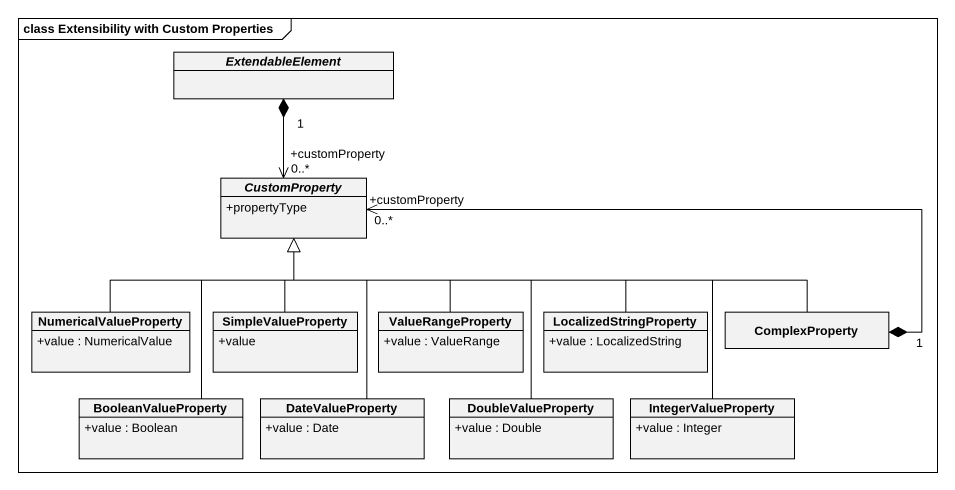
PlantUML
@startuml
mainframe class Extensibility with Custom Properties
hide circle
hide empty members
skinparam classAttributeIconSize 0
abstract class ExtendableElement
abstract class CustomProperty {
  +propertyType
}
class NumericalValueProperty {
  +value : NumericalValue
}
class SimpleValueProperty {
  +value
}
class ValueRangeProperty {
  +value : ValueRange
}
class LocalizedStringProperty {
  +value : LocalizedString
}
class ComplexProperty
class BooleanValueProperty {
  +value : Boolean
}
class DateValueProperty {
  +value : Date
}
class DoubleValueProperty {
  +value : Double
}
class IntegerValueProperty {
  +value : Integer
}
ExtendableElement "1" *--> "+customProperty\n0..*" CustomProperty
NumericalValueProperty -up-|> CustomProperty
SimpleValueProperty -up-|> CustomProperty
ValueRangeProperty -up-|> CustomProperty
LocalizedStringProperty -left-|> CustomProperty
ComplexProperty -left-|> CustomProperty
ComplexProperty "1" *-left-> "+customProperty\n0..*" CustomProperty
BooleanValueProperty -up-|> CustomProperty
DateValueProperty -up-|> CustomProperty
DoubleValueProperty -up-|> CustomProperty
IntegerValueProperty -left-|> CustomProperty
@enduml
